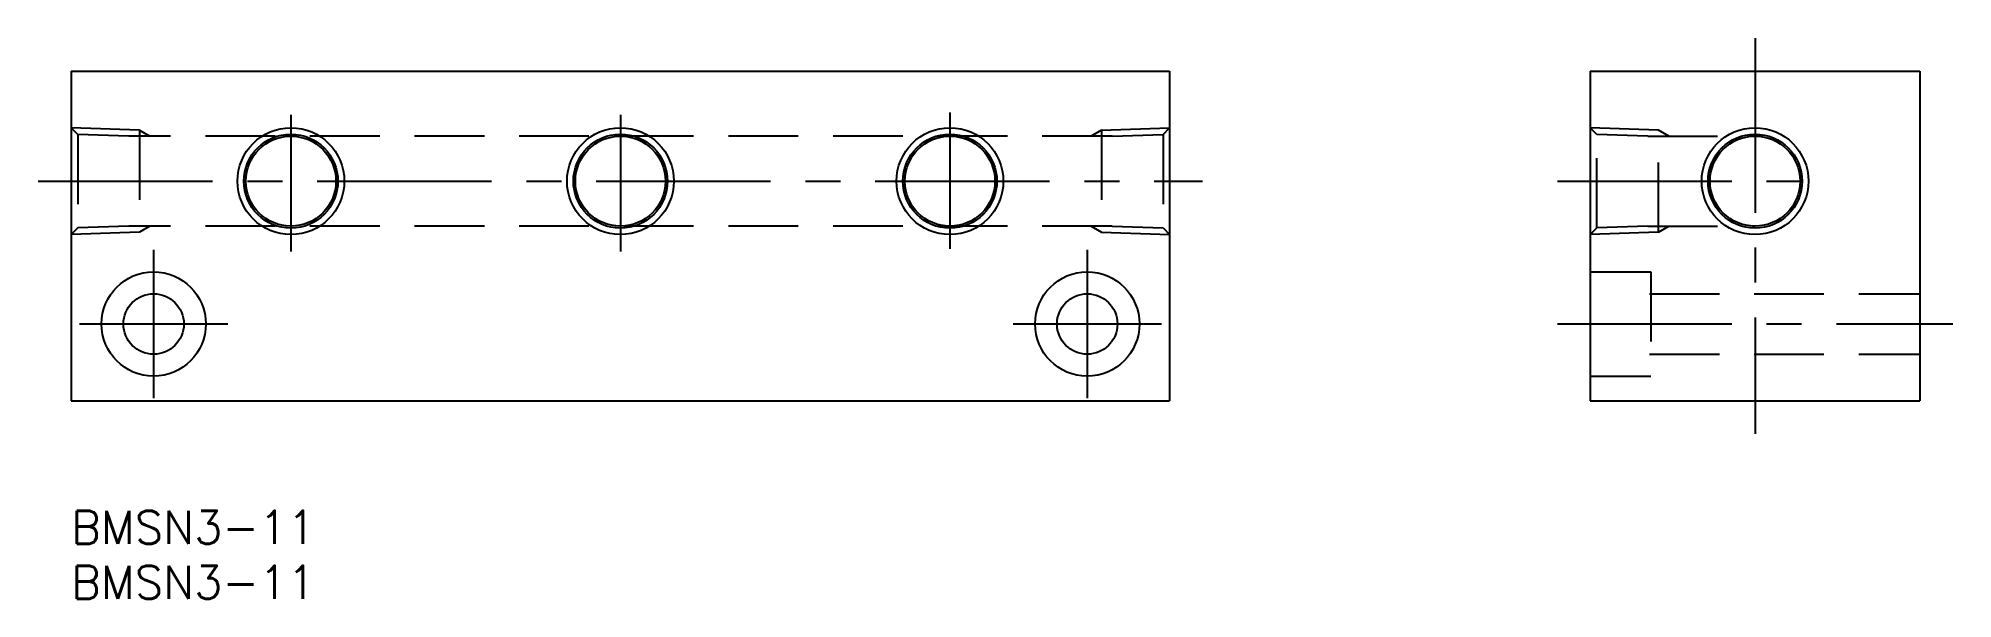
# Model space of a CAD drawing. Extents: x -3 to 171, y -8 to 43.
import ezdxf

# ---------------------------------------------------------------- set-up
doc = ezdxf.new("R2010")
doc.units = 0
doc.header["$LTSCALE"] = 0.5
doc.linetypes.add('CENTER', pattern=[50.8, 31.75, -6.35, 6.35, -6.35])
doc.linetypes.add('DASHED', pattern=[19.05, 12.7, -6.35])
for name, color, linetype in [('MSM_CENTER', 1, 'CENTER'), ('MSM_CONTINUOUS', 7, 'CONTINUOUS'), ('MSM_DASHED', 4, 'DASHED'), ('MSM_NARROW', 5, 'CONTINUOUS'), ('MSM_PART_NUMBER', 7, 'CONTINUOUS')]:
    doc.layers.add(name, color=color, linetype=linetype)
doc.styles.get("Standard").update_dxf_attribs({"font": 'txt.shx', "height": 3, "bigfont": 'bigfont.shx'})

# ---------------------------------------------------------------- blocks, each defined once
blk = doc.blocks.new('*U8')
at = {"layer": 'MSM_PART_NUMBER'}
blk.add_text('BMSN3-11', height=3, dxfattribs=at).set_placement((0, -3))
blk = doc.blocks.new('*U9')
at = {"layer": 'MSM_PART_NUMBER'}
blk.add_text('BMSN3-11', height=3, dxfattribs=at).set_placement((0, -8))

msp = doc.modelspace()

# ---------------------------------------------------------------- linework, layer by layer
at = {"layer": 'MSM_CENTER'}
for p, q in [((153.3, 43), (153.3, 7)), ((20, 36.03), (20, 23.61)), ((50, 36.03), (50, 23.61)), ((80, 36.26), (80, 23.84)), ((-3, 30), (103, 30)), ((135.3, 30), (160.16, 30)), ((7.5, 23.75), (7.5, 10.25)), ((92.5, 23.75), (92.5, 10.25)), ((0.75, 17), (14.25, 17)), ((85.75, 17), (99.25, 17)), ((135.3, 17), (171.3, 17))]:
    msp.add_line(p, q, dxfattribs=at)
at = {"layer": 'MSM_CONTINUOUS'}
for p, q in [((0, 40), (100, 40)), ((0, 40), (0, 10)), ((100, 40), (100, 10)), ((138.3, 40), (168.3, 40)), ((138.3, 40), (138.3, 10)), ((168.3, 40), (168.3, 10)), ((138.9, 25.74), (138.3, 25.14)), ((0, 10), (100, 10)), ((138.3, 10), (168.3, 10))]:
    msp.add_line(p, q, dxfattribs=at)
for centre, radius in [((20, 30), 4.28), ((20, 30), 4.1), ((50, 30), 4.28), ((50, 30), 4.1), ((80, 30), 4.28), ((80, 30), 4.1), ((153.3, 30), 4.28), ((153.3, 30), 4.1), ((7.5, 17), 4.75), ((92.5, 17), 4.75), ((7.5, 17), 2.75), ((92.5, 17), 2.75)]:
    msp.add_circle(centre, radius, dxfattribs=at)
at = {"layer": 'MSM_DASHED'}
for p, q in [((6.2, 34.65), (0, 34.86)), ((0.6, 34.26), (0, 34.86)), ((93.8, 34.65), (100, 34.86)), ((99.4, 34.26), (100, 34.86)), ((144.5, 34.65), (138.3, 34.86)), ((138.9, 34.26), (138.3, 34.86)), ((5.24, 34.1), (0.6, 34.26)), ((0.6, 34.26), (0.6, 25.74)), ((94.76, 34.1), (5.24, 34.1)), ((6.2, 34.65), (7.15, 34.1)), ((6.2, 34.65), (6.2, 25.35)), ((93.8, 34.65), (92.85, 34.1)), ((93.8, 34.65), (93.8, 25.35)), ((94.76, 34.1), (99.4, 34.26)), ((99.4, 34.26), (99.4, 25.74)), ((100.01, 34.1), (100, 34.1)), ((143.54, 34.1), (138.9, 34.26)), ((138.9, 25.74), (138.9, 34.26)), ((143.54, 34.1), (153.3, 34.1)), ((145.44, 34.1), (144.5, 34.65)), ((144.5, 25.35), (144.5, 34.65)), ((0.6, 25.74), (0, 25.14)), ((6.2, 25.35), (0, 25.14)), ((5.24, 25.9), (0.6, 25.74)), ((94.76, 25.9), (5.24, 25.9)), ((7.15, 25.9), (6.2, 25.35)), ((92.85, 25.9), (93.8, 25.35)), ((93.8, 25.35), (100, 25.14)), ((94.76, 25.9), (99.4, 25.74)), ((99.4, 25.74), (100, 25.14)), ((144.5, 25.35), (138.3, 25.14)), ((143.54, 25.9), (138.9, 25.74)), ((143.54, 25.9), (153.3, 25.9)), ((144.5, 25.35), (145.44, 25.9)), ((138.3, 21.75), (143.8, 21.75)), ((143.8, 21.75), (143.8, 12.25)), ((143.7, 19.75), (168.3, 19.75)), ((143.7, 14.25), (168.3, 14.25)), ((138.3, 12.25), (143.8, 12.25))]:
    msp.add_line(p, q, dxfattribs=at)
at = {"layer": 'MSM_NARROW'}
for centre in [(20, 30), (50, 30), (80, 30), (153.3, 30)]:
    msp.add_circle(centre, 4.86, dxfattribs=at)

# ---------------------------------------------------------------- block references
at = {"layer": 'MSM_CONTINUOUS'}
for name in ['*U8', '*U9']:
    msp.add_blockref(name, (0, 0), dxfattribs=at)

doc.saveas('drawing.dxf')
